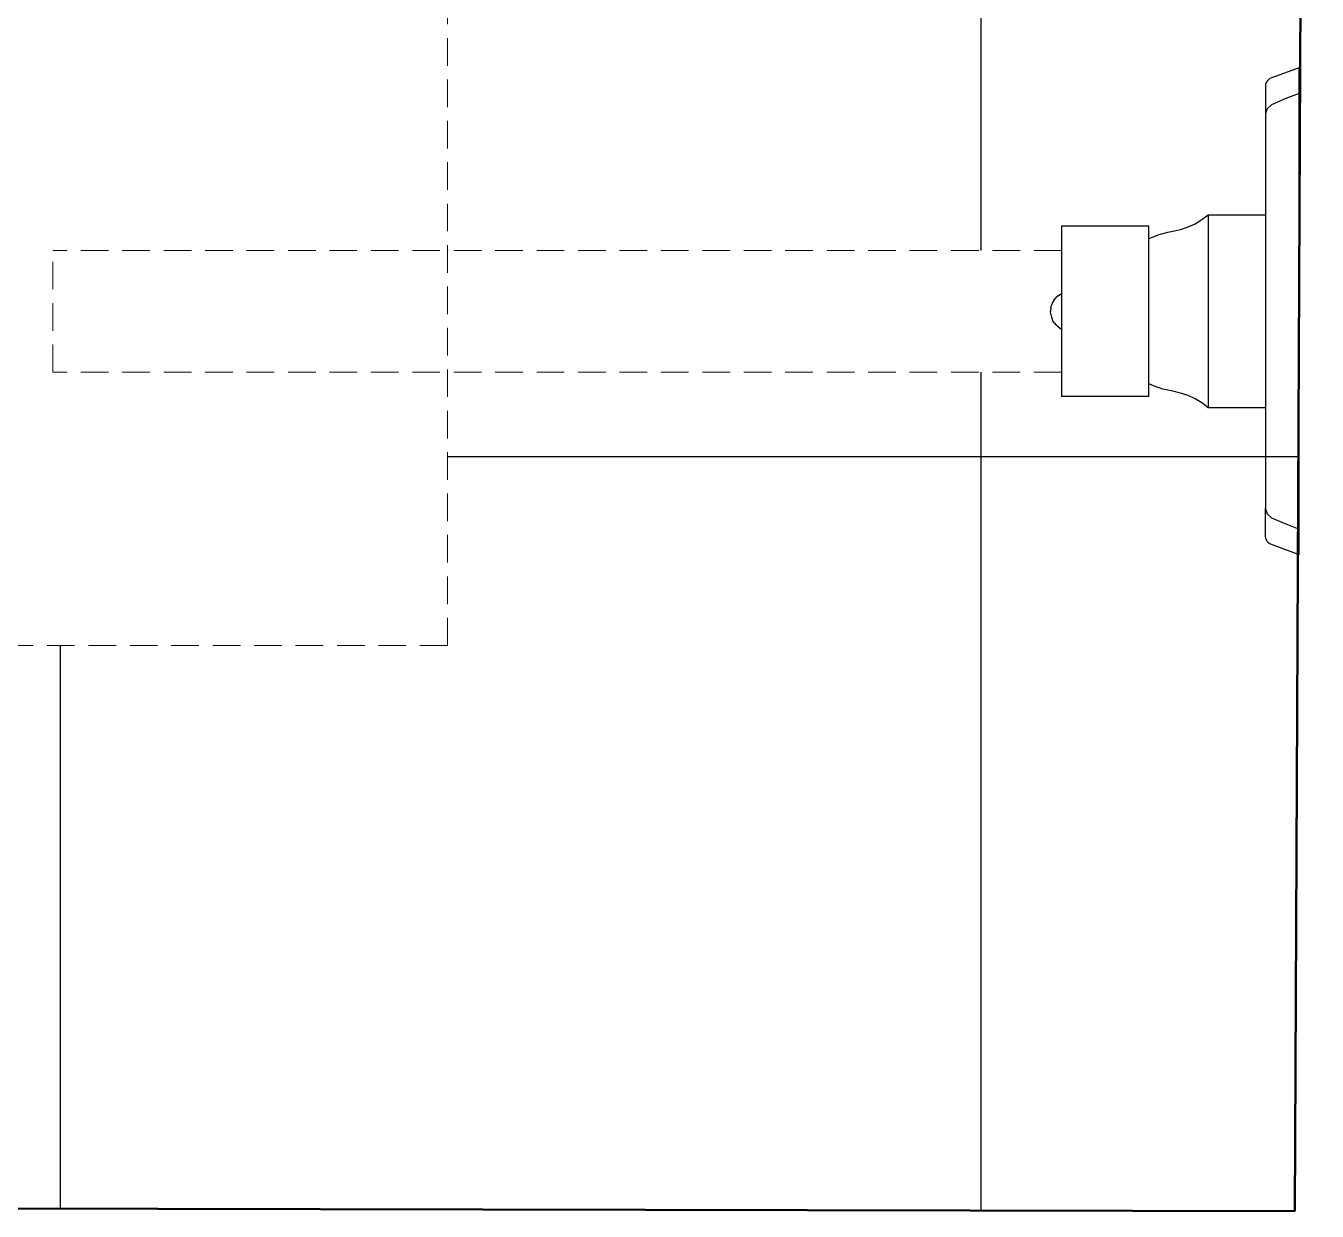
# Model space of a CAD drawing. Header units: millimetres. Extents: x 103208 to 171806, y -164 to 10038.
# Drawn here: x 118473.9 to 118533.3, y 7001.4 to 7055.9 of the extents above; entities that cross this region are included whole.
import ezdxf

# ---------------------------------------------------------------- set-up
doc = ezdxf.new("R2010")
doc.units = ezdxf.units.MM
doc.linetypes.add('HIDDEN', pattern=[9.525, 6.35, -3.175])
doc.layers.add('Hachuria - Moveis', color=1, linetype='Continuous')
doc.layers.add('Piso', color=55, linetype='Continuous')
doc.layers.add('Parede Baixa', color=5, linetype='Continuous', lineweight=50)
doc.layers.add('Projeção Janela', color=15, linetype='HIDDEN', lineweight=9)

msp = doc.modelspace()

# ---------------------------------------------------------------- hatches: boundary and pattern name
at = {"layer": 'Piso'}
h = msp.add_hatch(dxfattribs=at)
h.set_pattern_fill('ANSI37', color=256, scale=13.333333, angle=-45)
h.set_pattern_definition([(360, (3836.834, 51.1), (3e-14, 42.333333), []), (90, (3836.834, 51.1), (-42.333333, 3e-14), [])])
h.paths.add_polyline_path([(118532.65055, 7081.00324), (118382.65225, 7081.7182), (118382.27307, 7002.16702), (118367.2729, 7002.16702), (118367.27324, 7002.23852), (118364.26327, 7006.33469), (118364.26327, 7001.75569), (118532.27117, 7001.4113), (118532.4152, 7031.62892), (118531.06519, 7032.12089), (118530.9275, 7032.36258), (118530.9275, 7033.75728), (118530.9275, 7038.37419), (118528.29608, 7038.37419), (118528.00233, 7038.59528), (118527.69191, 7038.78163), (118527.36565, 7038.93251), (118527.02353, 7039.04965), (118526.66511, 7039.13131), (118526.3234, 7039.19903), (118525.87986, 7039.33398), (118525.55833, 7039.46805), (118525.55833, 7038.8825), (118521.54852, 7038.8825), (118521.54852, 7040.0095), (118493.32219, 7040.0095), (118493.32219, 7027.43783), (118462.64031, 7027.43783), (118462.64031, 7058.18117), (118493.32219, 7058.18117), (118493.32219, 7045.6095), (118521.54852, 7045.6095), (118521.54852, 7046.7365), (118525.55833, 7046.7365), (118525.55833, 7046.15095), (118525.87986, 7046.28502), (118526.3234, 7046.41997), (118526.66511, 7046.48769), (118527.02358, 7046.56937), (118527.36584, 7046.68657), (118527.69209, 7046.83803), (118528.00237, 7047.02375), (118528.29608, 7047.24481), (118530.9275, 7047.24481), (118530.9275, 7051.96972), (118530.96313, 7052.04286), (118530.93656, 7051.95148), (118530.9275, 7051.86171), (118530.9275, 7047.24481), (118530.9275, 7038.37419), (118530.9275, 7033.75728), (118530.93656, 7033.66752), (118530.96313, 7033.57614), (118531.00541, 7033.48938), (118531.1935, 7033.31203), (118531.86232, 7033.02705), (118532.42082, 7032.80743)])
h.paths.add_polyline_path([(118382.48186, 7009.46139), (118382.48186, 7082.47914), (118382.48086, 7082.26945), (118382.48086, 7009.2517)])

# ---------------------------------------------------------------- linework, layer by layer
at = {"layer": 'Hachuria - Moveis'}
for p, q in [((118532.4685, 7054.0095, -114808.76029), (118531.1935, 7053.54487, -114808.76029)), ((118532.4685, 7031.6095, -114808.76029), (118532.4685, 7054.0095, -114808.76029)), ((118531.12465, 7053.5101, -114808.76029), (118531.0605, 7053.45837, -114808.76029)), ((118531.1935, 7053.54487, -114808.76029), (118531.12465, 7053.5101, -114808.76029)), ((118530.9275, 7053.16405, -114808.76029), (118530.9275, 7051.86171, -114808.76029)), ((118532.4685, 7052.83031, -114808.76029), (118531.86232, 7052.59195, -114808.76029)), ((118531.1935, 7052.30697, -114808.76029), (118531.00541, 7052.12961, -114808.76029)), ((118531.86232, 7052.59195, -114808.76029), (118531.1935, 7052.30697, -114808.76029)), ((118530.93656, 7051.95148, -114808.76029), (118530.9275, 7051.86171, -114808.76029)), ((118530.9275, 7051.86171, -114808.76029), (118530.9275, 7047.24481, -114808.76029)), ((118530.96313, 7052.04286, -114808.76029), (118530.93656, 7051.95148, -114808.76029)), ((118531.00541, 7052.12961, -114808.76029), (118530.96313, 7052.04286, -114808.76029)), ((118527.36584, 7046.68657, -114808.76029), (118527.69209, 7046.83803, -114808.76029)), ((118527.69209, 7046.83803, -114808.76029), (118528.00237, 7047.02375, -114808.76029)), ((118528.00237, 7047.02375, -114808.76029), (118528.29608, 7047.24481, -114808.76029)), ((118528.29608, 7047.24481, -114808.76029), (118530.9275, 7047.24481, -114808.76029)), ((118528.29608, 7047.24481, -114808.76029), (118528.29608, 7038.37419, -114808.76029)), ((118530.9275, 7047.24481, -114808.76029), (118530.9275, 7038.37419, -114808.76029)), ((118521.54852, 7046.7365, -114808.76029), (118525.55833, 7046.7365, -114808.76029)), ((118521.54852, 7046.7365, -114808.76029), (118521.54852, 7043.62011, -114808.76029)), ((118525.55833, 7046.15095, -114808.76029), (118525.55833, 7046.7365, -114808.76029)), ((118525.55833, 7046.15095, -114808.76029), (118525.77295, 7046.24044, -114808.76029)), ((118525.77295, 7046.24044, -114808.76029), (118525.99095, 7046.31882, -114808.76029)), ((118525.99095, 7046.31882, -114808.76029), (118526.21231, 7046.38617, -114808.76029)), ((118526.21231, 7046.38617, -114808.76029), (118526.43702, 7046.44249, -114808.76029)), ((118526.43702, 7046.44249, -114808.76029), (118526.66511, 7046.48769, -114808.76029)), ((118526.66511, 7046.48769, -114808.76029), (118527.02358, 7046.56937, -114808.76029)), ((118527.02358, 7046.56937, -114808.76029), (118527.36584, 7046.68657, -114808.76029)), ((118525.55833, 7039.46805, -114808.76029), (118525.55833, 7046.15095, -114808.76029)), ((118521.20931, 7043.33895, -114808.76029), (118521.13546, 7043.21843, -114808.76029)), ((118521.20931, 7043.33895, -114808.76029), (118521.30111, 7043.44642, -114808.76029)), ((118521.40859, 7043.53822, -114808.76029), (118521.30111, 7043.44642, -114808.76029)), ((118521.40859, 7043.53822, -114808.76029), (118521.5291, 7043.61207, -114808.76029)), ((118521.54852, 7043.62011, -114808.76029), (118521.5291, 7043.61207, -114808.76029)), ((118521.54852, 7043.62011, -114808.76029), (118521.54852, 7041.99888, -114808.76029)), ((118521.04838, 7042.95041, -114808.76029), (118521.03729, 7042.8095, -114808.76029)), ((118521.04838, 7042.66859, -114808.76029), (118521.03729, 7042.8095, -114808.76029)), ((118521.04838, 7042.95041, -114808.76029), (118521.08137, 7043.08785, -114808.76029)), ((118521.13546, 7043.21843, -114808.76029), (118521.08137, 7043.08785, -114808.76029)), ((118521.04838, 7042.66859, -114808.76029), (118521.08137, 7042.53115, -114808.76029)), ((118521.08137, 7042.53115, -114808.76029), (118521.13546, 7042.40057, -114808.76029)), ((118521.20931, 7042.28005, -114808.76029), (118521.13546, 7042.40057, -114808.76029)), ((118521.20931, 7042.28005, -114808.76029), (118521.30111, 7042.17257, -114808.76029)), ((118521.40859, 7042.08078, -114808.76029), (118521.30111, 7042.17257, -114808.76029)), ((118521.40859, 7042.08078, -114808.76029), (118521.5291, 7042.00693, -114808.76029)), ((118521.5291, 7042.00693, -114808.76029), (118521.54852, 7041.99888, -114808.76029)), ((118521.54852, 7041.99888, -114808.76029), (118521.54852, 7038.8825, -114808.76029)), ((118525.55833, 7038.8825, -114808.76029), (118525.55833, 7039.46805, -114808.76029)), ((118525.77295, 7039.37856, -114808.76029), (118525.55833, 7039.46805, -114808.76029)), ((118525.99095, 7039.30018, -114808.76029), (118525.77295, 7039.37856, -114808.76029)), ((118526.21231, 7039.23283, -114808.76029), (118525.99095, 7039.30018, -114808.76029)), ((118526.43702, 7039.17651, -114808.76029), (118526.21231, 7039.23283, -114808.76029)), ((118526.66511, 7039.13131, -114808.76029), (118526.43702, 7039.17651, -114808.76029)), ((118527.02353, 7039.04965, -114808.76029), (118526.66511, 7039.13131, -114808.76029)), ((118525.55833, 7038.8825, -114808.76029), (118521.54852, 7038.8825, -114808.76029)), ((118527.36565, 7038.93251, -114808.76029), (118527.02353, 7039.04965, -114808.76029)), ((118527.69191, 7038.78163, -114808.76029), (118527.36565, 7038.93251, -114808.76029)), ((118528.00233, 7038.59528, -114808.76029), (118527.69191, 7038.78163, -114808.76029)), ((118528.29608, 7038.37419, -114808.76029), (118528.00233, 7038.59528, -114808.76029)), ((118530.9275, 7038.37419, -114808.76029), (118528.29608, 7038.37419, -114808.76029)), ((118530.9275, 7038.37419, -114808.76029), (118530.9275, 7033.75728, -114808.76029)), ((118530.9275, 7033.75728, -114808.76029), (118530.93656, 7033.66752, -114808.76029)), ((118530.9275, 7032.45495, -114808.76029), (118530.9275, 7033.75728, -114808.76029)), ((118530.93656, 7033.66752, -114808.76029), (118530.96313, 7033.57614, -114808.76029)), ((118530.96313, 7033.57614, -114808.76029), (118531.00541, 7033.48938, -114808.76029)), ((118531.00541, 7033.48938, -114808.76029), (118531.1935, 7033.31203, -114808.76029)), ((118531.1935, 7033.31203, -114808.76029), (118531.86232, 7033.02705, -114808.76029)), ((118531.86232, 7033.02705, -114808.76029), (118532.4685, 7032.78869, -114808.76029)), ((118530.93656, 7032.37818, -114808.76029), (118530.9275, 7032.45495, -114808.76029)), ((118530.96313, 7032.30002, -114808.76029), (118530.93656, 7032.37818, -114808.76029)), ((118531.00541, 7032.22582, -114808.76029), (118530.96313, 7032.30002, -114808.76029)), ((118531.0605, 7032.16063, -114808.76029), (118531.00541, 7032.22582, -114808.76029)), ((118531.12465, 7032.10889, -114808.76029), (118531.0605, 7032.16063, -114808.76029)), ((118531.1935, 7032.07413, -114808.76029), (118531.12465, 7032.10889, -114808.76029)), ((118532.4685, 7031.6095, -114808.76029), (118531.1935, 7032.07413, -114808.76029))]:
    msp.add_line(p, q, dxfattribs=at)
msp.add_arc((118531.26382, 7053.18927, -114808.76029), 0.33727, 127.0748722, 184.2896314, dxfattribs=at)
at = {"layer": 'Parede Baixa'}
for p, q in [((118532.27117, 7001.4113, -114808.76029), (118533.30036, 7217.33312, -114808.76029)), ((117889.87156, 7002.72812, 9825), (118532.27117, 7001.4113, 9825))]:
    msp.add_line(p, q, dxfattribs=at)
at = {"layer": 'Projeção Janela', "linetype": 'HIDDEN', "ltscale": 0.2}
for p, q in [((118493.32219, 7027.43783, -114808.76029), (118493.32219, 7058.18117, -114808.76029)), ((118475.18125, 7040.0095, -114808.76029), (118475.18125, 7045.6095, -114808.76029)), ((118521.54852, 7045.6095, -114808.76029), (118475.18125, 7045.6095, -114808.76029)), ((118521.54852, 7040.0095, -114808.76029), (118475.18125, 7040.0095, -114808.76029)), ((118493.32219, 7027.43783, -114808.76029), (118462.64031, 7027.43783, -114808.76029))]:
    msp.add_line(p, q, dxfattribs=at)

doc.saveas('drawing.dxf')
